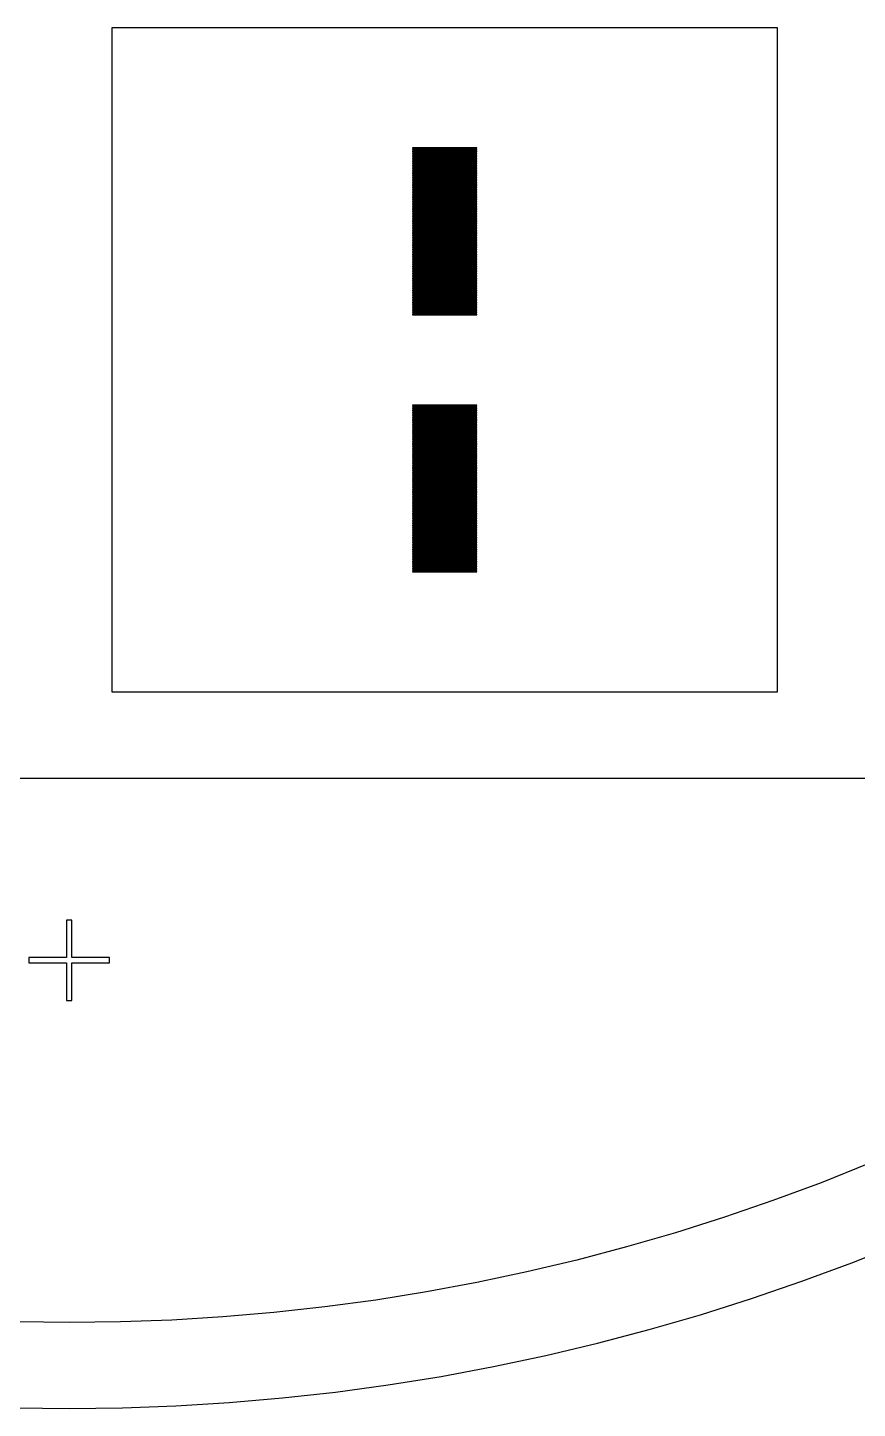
# Model space of a CAD drawing. Extents: x -18 to 83, y -18 to 83.
# Drawn here: x 31.28 to 50.62, y -18.45 to 13.75 of the extents above; entities that cross this region are included whole.
import ezdxf

# ---------------------------------------------------------------- set-up
doc = ezdxf.new("R2010")
doc.units = 0

msp = doc.modelspace()

# ---------------------------------------------------------------- linework, layer by layer
for p, q in [((33.25, -1.75), (33.25, 13.75)), ((33.25, 13.75), (48.75, 13.75)), ((48.75, 13.75), (48.75, -1.75)), ((41.75, 10.945), (40.25, 10.945)), ((40.25, 10.945), (40.25, 10.935)), ((40.25, 10.935), (41.75, 10.935)), ((41.75, 10.905), (40.25, 10.905)), ((40.25, 10.905), (40.25, 10.895)), ((40.25, 10.895), (41.75, 10.895)), ((41.75, 10.865), (40.25, 10.865)), ((40.25, 10.865), (40.25, 10.855)), ((40.25, 10.855), (41.75, 10.855)), ((41.75, 10.825), (40.25, 10.825)), ((40.25, 10.825), (40.25, 10.815)), ((40.25, 10.815), (41.75, 10.815)), ((41.75, 10.785), (40.25, 10.785)), ((40.25, 10.785), (40.25, 10.775)), ((40.25, 10.775), (41.75, 10.775)), ((41.75, 10.745), (40.25, 10.745)), ((40.25, 10.745), (40.25, 10.735)), ((40.25, 10.735), (41.75, 10.735)), ((41.75, 10.705), (40.25, 10.705)), ((40.25, 10.705), (40.25, 10.695)), ((40.25, 10.695), (41.75, 10.695)), ((41.75, 10.665), (40.25, 10.665)), ((40.25, 10.665), (40.25, 10.655)), ((40.25, 10.655), (41.75, 10.655)), ((41.75, 10.935), (41.75, 10.945)), ((41.75, 10.895), (41.75, 10.905)), ((41.75, 10.855), (41.75, 10.865)), ((41.75, 10.815), (41.75, 10.825)), ((41.75, 10.775), (41.75, 10.785)), ((41.75, 10.735), (41.75, 10.745)), ((41.75, 10.695), (41.75, 10.705)), ((41.75, 10.655), (41.75, 10.665)), ((41.75, 10.625), (40.25, 10.625)), ((40.25, 10.625), (40.25, 10.615)), ((40.25, 10.615), (41.75, 10.615)), ((41.75, 10.585), (40.25, 10.585)), ((40.25, 10.585), (40.25, 10.575)), ((40.25, 10.575), (41.75, 10.575)), ((41.75, 10.545), (40.25, 10.545)), ((40.25, 10.545), (40.25, 10.535)), ((40.25, 10.535), (41.75, 10.535)), ((41.75, 10.505), (40.25, 10.505)), ((40.25, 10.505), (40.25, 10.495)), ((40.25, 10.495), (41.75, 10.495)), ((41.75, 10.465), (40.25, 10.465)), ((40.25, 10.465), (40.25, 10.455)), ((40.25, 10.455), (41.75, 10.455)), ((41.75, 10.425), (40.25, 10.425)), ((40.25, 10.425), (40.25, 10.415)), ((40.25, 10.415), (41.75, 10.415)), ((41.75, 10.385), (40.25, 10.385)), ((40.25, 10.385), (40.25, 10.375)), ((40.25, 10.375), (41.75, 10.375)), ((41.75, 10.345), (40.25, 10.345)), ((40.25, 10.345), (40.25, 10.335)), ((40.25, 10.335), (41.75, 10.335)), ((41.75, 10.305), (40.25, 10.305)), ((40.25, 10.305), (40.25, 10.295)), ((41.75, 10.615), (41.75, 10.625)), ((41.75, 10.575), (41.75, 10.585)), ((41.75, 10.535), (41.75, 10.545)), ((41.75, 10.495), (41.75, 10.505)), ((41.75, 10.455), (41.75, 10.465)), ((41.75, 10.415), (41.75, 10.425)), ((41.75, 10.375), (41.75, 10.385)), ((41.75, 10.335), (41.75, 10.345)), ((41.75, 10.295), (41.75, 10.305)), ((40.25, 10.295), (41.75, 10.295)), ((41.75, 10.265), (40.25, 10.265)), ((40.25, 10.265), (40.25, 10.255)), ((40.25, 10.255), (41.75, 10.255)), ((41.75, 10.225), (40.25, 10.225)), ((40.25, 10.225), (40.25, 10.215)), ((40.25, 10.215), (41.75, 10.215)), ((41.75, 10.185), (40.25, 10.185)), ((40.25, 10.185), (40.25, 10.175)), ((40.25, 10.175), (41.75, 10.175)), ((41.75, 10.145), (40.25, 10.145)), ((40.25, 10.145), (40.25, 10.135)), ((40.25, 10.135), (41.75, 10.135)), ((41.75, 10.105), (40.25, 10.105)), ((40.25, 10.105), (40.25, 10.095)), ((40.25, 10.095), (41.75, 10.095)), ((41.75, 10.065), (40.25, 10.065)), ((40.25, 10.065), (40.25, 10.055)), ((40.25, 10.055), (41.75, 10.055)), ((41.75, 10.025), (40.25, 10.025)), ((40.25, 10.025), (40.25, 10.015)), ((40.25, 10.015), (41.75, 10.015)), ((41.75, 9.98499), (40.25, 9.98499)), ((40.25, 9.98499), (40.25, 9.97499)), ((41.75, 10.255), (41.75, 10.265)), ((41.75, 10.215), (41.75, 10.225)), ((41.75, 10.175), (41.75, 10.185)), ((41.75, 10.135), (41.75, 10.145)), ((41.75, 10.095), (41.75, 10.105)), ((41.75, 10.055), (41.75, 10.065)), ((41.75, 10.015), (41.75, 10.025)), ((41.75, 9.97499), (41.75, 9.98499)), ((40.25, 9.97499), (41.75, 9.97499)), ((41.75, 9.94499), (40.25, 9.94499)), ((40.25, 9.94499), (40.25, 9.935)), ((40.25, 9.935), (41.75, 9.935)), ((41.75, 9.905), (40.25, 9.905)), ((40.25, 9.905), (40.25, 9.89499)), ((40.25, 9.89499), (41.75, 9.89499)), ((41.75, 9.86499), (40.25, 9.86499)), ((40.25, 9.86499), (40.25, 9.855)), ((40.25, 9.855), (41.75, 9.855)), ((41.75, 9.825), (40.25, 9.825)), ((40.25, 9.825), (40.25, 9.81499)), ((40.25, 9.81499), (41.75, 9.81499)), ((41.75, 9.78499), (40.25, 9.78499)), ((40.25, 9.78499), (40.25, 9.77499)), ((40.25, 9.77499), (41.75, 9.77499)), ((41.75, 9.745), (40.25, 9.745)), ((40.25, 9.745), (40.25, 9.73499)), ((40.25, 9.73499), (41.75, 9.73499)), ((41.75, 9.70499), (40.25, 9.70499)), ((40.25, 9.70499), (40.25, 9.69499)), ((40.25, 9.69499), (41.75, 9.69499)), ((41.75, 9.66499), (40.25, 9.66499)), ((40.25, 9.66499), (40.25, 9.655)), ((41.75, 9.935), (41.75, 9.94499)), ((41.75, 9.89499), (41.75, 9.905)), ((41.75, 9.855), (41.75, 9.86499)), ((41.75, 9.81499), (41.75, 9.825)), ((41.75, 9.77499), (41.75, 9.78499)), ((41.75, 9.73499), (41.75, 9.745)), ((41.75, 9.69499), (41.75, 9.70499)), ((41.75, 9.655), (41.75, 9.66499)), ((40.25, 9.655), (41.75, 9.655)), ((41.75, 9.625), (40.25, 9.625)), ((40.25, 9.625), (40.25, 9.61499)), ((40.25, 9.61499), (41.75, 9.61499)), ((41.75, 9.58499), (40.25, 9.58499)), ((40.25, 9.58499), (40.25, 9.575)), ((40.25, 9.575), (41.75, 9.575)), ((41.75, 9.545), (40.25, 9.545)), ((40.25, 9.545), (40.25, 9.53499)), ((40.25, 9.53499), (41.75, 9.53499)), ((41.75, 9.50499), (40.25, 9.50499)), ((40.25, 9.50499), (40.25, 9.495)), ((40.25, 9.495), (41.75, 9.495)), ((41.75, 9.465), (40.25, 9.465)), ((40.25, 9.465), (40.25, 9.45499)), ((40.25, 9.45499), (41.75, 9.45499)), ((41.75, 9.42499), (40.25, 9.42499)), ((40.25, 9.42499), (40.25, 9.41499)), ((40.25, 9.41499), (41.75, 9.41499)), ((41.75, 9.38499), (40.25, 9.38499)), ((40.25, 9.38499), (40.25, 9.375)), ((40.25, 9.375), (41.75, 9.375)), ((41.75, 9.34499), (40.25, 9.34499)), ((40.25, 9.34499), (40.25, 9.33499)), ((41.75, 9.61499), (41.75, 9.625)), ((41.75, 9.575), (41.75, 9.58499)), ((41.75, 9.53499), (41.75, 9.545)), ((41.75, 9.495), (41.75, 9.50499)), ((41.75, 9.45499), (41.75, 9.465)), ((41.75, 9.41499), (41.75, 9.42499)), ((41.75, 9.375), (41.75, 9.38499)), ((41.75, 9.33499), (41.75, 9.34499)), ((40.25, 9.33499), (41.75, 9.33499)), ((41.75, 9.30499), (40.25, 9.30499)), ((40.25, 9.30499), (40.25, 9.295)), ((40.25, 9.295), (41.75, 9.295)), ((41.75, 9.265), (40.25, 9.265)), ((40.25, 9.265), (40.25, 9.25499)), ((40.25, 9.25499), (41.75, 9.25499)), ((41.75, 9.22499), (40.25, 9.22499)), ((40.25, 9.22499), (40.25, 9.215)), ((40.25, 9.215), (41.75, 9.215)), ((41.75, 9.185), (40.25, 9.185)), ((40.25, 9.185), (40.25, 9.17499)), ((40.25, 9.17499), (41.75, 9.17499)), ((41.75, 9.14499), (40.25, 9.14499)), ((40.25, 9.14499), (40.25, 9.13499)), ((40.25, 9.13499), (41.75, 9.13499)), ((41.75, 9.105), (40.25, 9.105)), ((40.25, 9.105), (40.25, 9.09499)), ((40.25, 9.09499), (41.75, 9.09499)), ((41.75, 9.06499), (40.25, 9.06499)), ((40.25, 9.06499), (40.25, 9.05499)), ((40.25, 9.05499), (41.75, 9.05499)), ((41.75, 9.02499), (40.25, 9.02499)), ((40.25, 9.02499), (40.25, 9.015)), ((41.75, 9.295), (41.75, 9.30499)), ((41.75, 9.25499), (41.75, 9.265)), ((41.75, 9.215), (41.75, 9.22499)), ((41.75, 9.17499), (41.75, 9.185)), ((41.75, 9.13499), (41.75, 9.14499)), ((41.75, 9.09499), (41.75, 9.105)), ((41.75, 9.05499), (41.75, 9.06499)), ((41.75, 9.015), (41.75, 9.02499)), ((40.25, 9.015), (41.75, 9.015)), ((41.75, 8.985), (40.25, 8.985)), ((40.25, 8.985), (40.25, 8.97501)), ((40.25, 8.97501), (41.75, 8.97501)), ((41.75, 8.94501), (40.25, 8.94501)), ((40.25, 8.94501), (40.25, 8.93501)), ((40.25, 8.93501), (41.75, 8.93501)), ((41.75, 8.90501), (40.25, 8.90501)), ((40.25, 8.90501), (40.25, 8.895)), ((40.25, 8.895), (41.75, 8.895)), ((41.75, 8.86501), (40.25, 8.86501)), ((40.25, 8.86501), (40.25, 8.85501)), ((40.25, 8.85501), (41.75, 8.85501)), ((41.75, 8.82501), (40.25, 8.82501)), ((40.25, 8.82501), (40.25, 8.815)), ((40.25, 8.815), (41.75, 8.815)), ((41.75, 8.785), (40.25, 8.785)), ((40.25, 8.785), (40.25, 8.77501)), ((40.25, 8.77501), (41.75, 8.77501)), ((41.75, 8.74501), (40.25, 8.74501)), ((40.25, 8.74501), (40.25, 8.735)), ((40.25, 8.735), (41.75, 8.735)), ((41.75, 8.705), (40.25, 8.705)), ((40.25, 8.705), (40.25, 8.69501)), ((40.25, 8.69501), (41.75, 8.69501)), ((41.75, 8.97501), (41.75, 8.985)), ((41.75, 8.93501), (41.75, 8.94501)), ((41.75, 8.895), (41.75, 8.90501)), ((41.75, 8.85501), (41.75, 8.86501)), ((41.75, 8.815), (41.75, 8.82501)), ((41.75, 8.77501), (41.75, 8.785)), ((41.75, 8.735), (41.75, 8.74501)), ((41.75, 8.69501), (41.75, 8.705)), ((41.75, 8.66501), (40.25, 8.66501)), ((40.25, 8.66501), (40.25, 8.65501)), ((40.25, 8.65501), (41.75, 8.65501)), ((41.75, 8.625), (40.25, 8.625)), ((40.25, 8.625), (40.25, 8.61501)), ((40.25, 8.61501), (41.75, 8.61501)), ((41.75, 8.58501), (40.25, 8.58501)), ((40.25, 8.58501), (40.25, 8.57501)), ((40.25, 8.57501), (41.75, 8.57501)), ((41.75, 8.54501), (40.25, 8.54501)), ((40.25, 8.54501), (40.25, 8.535)), ((40.25, 8.535), (41.75, 8.535)), ((41.75, 8.505), (40.25, 8.505)), ((40.25, 8.505), (40.25, 8.49501)), ((40.25, 8.49501), (41.75, 8.49501)), ((41.75, 8.46501), (40.25, 8.46501)), ((40.25, 8.46501), (40.25, 8.455)), ((40.25, 8.455), (41.75, 8.455)), ((41.75, 8.425), (40.25, 8.425)), ((40.25, 8.425), (40.25, 8.41501)), ((40.25, 8.41501), (41.75, 8.41501)), ((41.75, 8.38501), (40.25, 8.38501)), ((40.25, 8.38501), (40.25, 8.375)), ((40.25, 8.375), (41.75, 8.375)), ((41.75, 8.65501), (41.75, 8.66501)), ((41.75, 8.61501), (41.75, 8.625)), ((41.75, 8.57501), (41.75, 8.58501)), ((41.75, 8.535), (41.75, 8.54501)), ((41.75, 8.49501), (41.75, 8.505)), ((41.75, 8.455), (41.75, 8.46501)), ((41.75, 8.41501), (41.75, 8.425)), ((41.75, 8.375), (41.75, 8.38501)), ((41.75, 8.345), (40.25, 8.345)), ((40.25, 8.345), (40.25, 8.33501)), ((40.25, 8.33501), (41.75, 8.33501)), ((41.75, 8.30501), (40.25, 8.30501)), ((40.25, 8.30501), (40.25, 8.29501)), ((40.25, 8.29501), (41.75, 8.29501)), ((41.75, 8.26501), (40.25, 8.26501)), ((40.25, 8.26501), (40.25, 8.255)), ((40.25, 8.255), (41.75, 8.255)), ((41.75, 8.22501), (40.25, 8.22501)), ((40.25, 8.22501), (40.25, 8.21501)), ((40.25, 8.21501), (41.75, 8.21501)), ((41.75, 8.18501), (40.25, 8.18501)), ((40.25, 8.18501), (40.25, 8.175)), ((40.25, 8.175), (41.75, 8.175)), ((41.75, 8.145), (40.25, 8.145)), ((40.25, 8.145), (40.25, 8.13501)), ((40.25, 8.13501), (41.75, 8.13501)), ((41.75, 8.10501), (40.25, 8.10501)), ((40.25, 8.10501), (40.25, 8.095)), ((40.25, 8.095), (41.75, 8.095)), ((41.75, 8.065), (40.25, 8.065)), ((40.25, 8.065), (40.25, 8.05501)), ((40.25, 8.05501), (41.75, 8.05501)), ((41.75, 8.33501), (41.75, 8.345)), ((41.75, 8.29501), (41.75, 8.30501)), ((41.75, 8.255), (41.75, 8.26501)), ((41.75, 8.21501), (41.75, 8.22501)), ((41.75, 8.175), (41.75, 8.18501)), ((41.75, 8.13501), (41.75, 8.145)), ((41.75, 8.095), (41.75, 8.10501)), ((41.75, 8.05501), (41.75, 8.065)), ((41.75, 8.02501), (40.25, 8.02501)), ((40.25, 8.02501), (40.25, 8.01501)), ((40.25, 8.01501), (41.75, 8.01501)), ((41.75, 7.985), (40.25, 7.985)), ((40.25, 7.985), (40.25, 7.97501)), ((40.25, 7.97501), (41.75, 7.97501)), ((41.75, 7.94501), (40.25, 7.94501)), ((40.25, 7.94501), (40.25, 7.93501)), ((40.25, 7.93501), (41.75, 7.93501)), ((41.75, 7.90501), (40.25, 7.90501)), ((40.25, 7.90501), (40.25, 7.895)), ((40.25, 7.895), (41.75, 7.895)), ((41.75, 7.86501), (40.25, 7.86501)), ((40.25, 7.86501), (40.25, 7.85501)), ((40.25, 7.85501), (41.75, 7.85501)), ((41.75, 7.82501), (40.25, 7.82501)), ((40.25, 7.82501), (40.25, 7.815)), ((40.25, 7.815), (41.75, 7.815)), ((41.75, 7.785), (40.25, 7.785)), ((40.25, 7.785), (40.25, 7.77501)), ((40.25, 7.77501), (41.75, 7.77501)), ((41.75, 7.74501), (40.25, 7.74501)), ((40.25, 7.74501), (40.25, 7.735)), ((40.25, 7.735), (41.75, 7.735)), ((41.75, 8.01501), (41.75, 8.02501)), ((41.75, 7.97501), (41.75, 7.985)), ((41.75, 7.93501), (41.75, 7.94501)), ((41.75, 7.895), (41.75, 7.90501)), ((41.75, 7.85501), (41.75, 7.86501)), ((41.75, 7.815), (41.75, 7.82501)), ((41.75, 7.77501), (41.75, 7.785)), ((41.75, 7.735), (41.75, 7.74501)), ((41.75, 7.705), (40.25, 7.705)), ((40.25, 7.705), (40.25, 7.69501)), ((40.25, 7.69501), (41.75, 7.69501)), ((41.75, 7.66501), (40.25, 7.66501)), ((40.25, 7.66501), (40.25, 7.65501)), ((40.25, 7.65501), (41.75, 7.65501)), ((41.75, 7.625), (40.25, 7.625)), ((40.25, 7.625), (40.25, 7.61501)), ((40.25, 7.61501), (41.75, 7.61501)), ((41.75, 7.58501), (40.25, 7.58501)), ((40.25, 7.58501), (40.25, 7.57501)), ((40.25, 7.57501), (41.75, 7.57501)), ((41.75, 7.54501), (40.25, 7.54501)), ((40.25, 7.54501), (40.25, 7.535)), ((40.25, 7.535), (41.75, 7.535)), ((41.75, 7.505), (40.25, 7.505)), ((40.25, 7.505), (40.25, 7.49501)), ((40.25, 7.49501), (41.75, 7.49501)), ((41.75, 7.46501), (40.25, 7.46501)), ((40.25, 7.46501), (40.25, 7.455)), ((40.25, 7.455), (41.75, 7.455)), ((41.75, 7.425), (40.25, 7.425)), ((40.25, 7.425), (40.25, 7.41501)), ((40.25, 7.41501), (41.75, 7.41501)), ((41.75, 7.69501), (41.75, 7.705)), ((41.75, 7.65501), (41.75, 7.66501)), ((41.75, 7.61501), (41.75, 7.625)), ((41.75, 7.57501), (41.75, 7.58501)), ((41.75, 7.535), (41.75, 7.54501)), ((41.75, 7.49501), (41.75, 7.505)), ((41.75, 7.455), (41.75, 7.46501)), ((41.75, 7.41501), (41.75, 7.425)), ((41.75, 7.38501), (40.25, 7.38501)), ((40.25, 7.38501), (40.25, 7.375)), ((40.25, 7.375), (41.75, 7.375)), ((41.75, 7.345), (40.25, 7.345)), ((40.25, 7.345), (40.25, 7.33501)), ((40.25, 7.33501), (41.75, 7.33501)), ((41.75, 7.30501), (40.25, 7.30501)), ((40.25, 7.30501), (40.25, 7.29501)), ((40.25, 7.29501), (41.75, 7.29501)), ((41.75, 7.26501), (40.25, 7.26501)), ((40.25, 7.26501), (40.25, 7.255)), ((40.25, 7.255), (41.75, 7.255)), ((41.75, 7.22501), (40.25, 7.22501)), ((40.25, 7.22501), (40.25, 7.21501)), ((40.25, 7.21501), (41.75, 7.21501)), ((41.75, 7.18501), (40.25, 7.18501)), ((40.25, 7.18501), (40.25, 7.175)), ((40.25, 7.175), (41.75, 7.175)), ((41.75, 7.145), (40.25, 7.145)), ((40.25, 7.145), (40.25, 7.13501)), ((40.25, 7.13501), (41.75, 7.13501)), ((41.75, 7.10501), (40.25, 7.10501)), ((40.25, 7.10501), (40.25, 7.095)), ((40.25, 7.095), (41.75, 7.095)), ((41.75, 7.375), (41.75, 7.38501)), ((41.75, 7.33501), (41.75, 7.345)), ((41.75, 7.29501), (41.75, 7.30501)), ((41.75, 7.255), (41.75, 7.26501)), ((41.75, 7.21501), (41.75, 7.22501)), ((41.75, 7.175), (41.75, 7.18501)), ((41.75, 7.13501), (41.75, 7.145)), ((41.75, 7.095), (41.75, 7.10501)), ((41.75, 7.065), (40.25, 7.065)), ((40.25, 7.065), (40.25, 7.05501)), ((40.25, 7.05501), (41.75, 7.05501)), ((41.75, 7.05501), (41.75, 7.065)), ((41.75, 4.94499), (40.25, 4.94499)), ((40.25, 4.94499), (40.25, 4.935)), ((40.25, 4.935), (41.75, 4.935)), ((41.75, 4.905), (40.25, 4.905)), ((40.25, 4.905), (40.25, 4.89499)), ((40.25, 4.89499), (41.75, 4.89499)), ((41.75, 4.86499), (40.25, 4.86499)), ((40.25, 4.86499), (40.25, 4.855)), ((40.25, 4.855), (41.75, 4.855)), ((41.75, 4.935), (41.75, 4.94499)), ((41.75, 4.89499), (41.75, 4.905)), ((41.75, 4.855), (41.75, 4.86499)), ((41.75, 4.825), (40.25, 4.825)), ((40.25, 4.825), (40.25, 4.81499)), ((40.25, 4.81499), (41.75, 4.81499)), ((41.75, 4.78499), (40.25, 4.78499)), ((40.25, 4.78499), (40.25, 4.77499)), ((40.25, 4.77499), (41.75, 4.77499)), ((41.75, 4.745), (40.25, 4.745)), ((40.25, 4.745), (40.25, 4.73499)), ((40.25, 4.73499), (41.75, 4.73499)), ((41.75, 4.70499), (40.25, 4.70499)), ((40.25, 4.70499), (40.25, 4.69499)), ((40.25, 4.69499), (41.75, 4.69499)), ((41.75, 4.66499), (40.25, 4.66499)), ((40.25, 4.66499), (40.25, 4.655)), ((40.25, 4.655), (41.75, 4.655)), ((41.75, 4.625), (40.25, 4.625)), ((40.25, 4.625), (40.25, 4.61499)), ((40.25, 4.61499), (41.75, 4.61499)), ((41.75, 4.58499), (40.25, 4.58499)), ((40.25, 4.58499), (40.25, 4.575)), ((40.25, 4.575), (41.75, 4.575)), ((41.75, 4.545), (40.25, 4.545)), ((40.25, 4.545), (40.25, 4.53499)), ((40.25, 4.53499), (41.75, 4.53499)), ((41.75, 4.81499), (41.75, 4.825)), ((41.75, 4.77499), (41.75, 4.78499)), ((41.75, 4.73499), (41.75, 4.745)), ((41.75, 4.69499), (41.75, 4.70499)), ((41.75, 4.655), (41.75, 4.66499)), ((41.75, 4.61499), (41.75, 4.625)), ((41.75, 4.575), (41.75, 4.58499)), ((41.75, 4.53499), (41.75, 4.545)), ((41.75, 4.50499), (40.25, 4.50499)), ((40.25, 4.50499), (40.25, 4.495)), ((40.25, 4.495), (41.75, 4.495)), ((41.75, 4.465), (40.25, 4.465)), ((40.25, 4.465), (40.25, 4.45499)), ((40.25, 4.45499), (41.75, 4.45499)), ((41.75, 4.42499), (40.25, 4.42499)), ((40.25, 4.42499), (40.25, 4.41499)), ((40.25, 4.41499), (41.75, 4.41499)), ((41.75, 4.38499), (40.25, 4.38499)), ((40.25, 4.38499), (40.25, 4.375)), ((40.25, 4.375), (41.75, 4.375)), ((41.75, 4.34499), (40.25, 4.34499)), ((40.25, 4.34499), (40.25, 4.33499)), ((40.25, 4.33499), (41.75, 4.33499)), ((41.75, 4.30499), (40.25, 4.30499)), ((40.25, 4.30499), (40.25, 4.295)), ((40.25, 4.295), (41.75, 4.295)), ((41.75, 4.265), (40.25, 4.265)), ((40.25, 4.265), (40.25, 4.25499)), ((40.25, 4.25499), (41.75, 4.25499)), ((41.75, 4.22499), (40.25, 4.22499)), ((40.25, 4.22499), (40.25, 4.215)), ((40.25, 4.215), (41.75, 4.215)), ((41.75, 4.495), (41.75, 4.50499)), ((41.75, 4.45499), (41.75, 4.465)), ((41.75, 4.41499), (41.75, 4.42499)), ((41.75, 4.375), (41.75, 4.38499)), ((41.75, 4.33499), (41.75, 4.34499)), ((41.75, 4.295), (41.75, 4.30499)), ((41.75, 4.25499), (41.75, 4.265)), ((41.75, 4.215), (41.75, 4.22499)), ((41.75, 4.185), (40.25, 4.185)), ((40.25, 4.185), (40.25, 4.17499)), ((40.25, 4.17499), (41.75, 4.17499)), ((41.75, 4.14499), (40.25, 4.14499)), ((40.25, 4.14499), (40.25, 4.13499)), ((40.25, 4.13499), (41.75, 4.13499)), ((41.75, 4.105), (40.25, 4.105)), ((40.25, 4.105), (40.25, 4.09499)), ((40.25, 4.09499), (41.75, 4.09499)), ((41.75, 4.06499), (40.25, 4.06499)), ((40.25, 4.06499), (40.25, 4.05499)), ((40.25, 4.05499), (41.75, 4.05499)), ((41.75, 4.02499), (40.25, 4.02499)), ((40.25, 4.02499), (40.25, 4.015)), ((40.25, 4.015), (41.75, 4.015)), ((41.75, 3.98499), (40.25, 3.98499)), ((40.25, 3.98499), (40.25, 3.97499)), ((40.25, 3.97499), (41.75, 3.97499)), ((41.75, 3.94499), (40.25, 3.94499)), ((40.25, 3.94499), (40.25, 3.935)), ((40.25, 3.935), (41.75, 3.935)), ((41.75, 3.905), (40.25, 3.905)), ((40.25, 3.905), (40.25, 3.89499)), ((40.25, 3.89499), (41.75, 3.89499)), ((41.75, 3.86499), (40.25, 3.86499)), ((40.25, 3.86499), (40.25, 3.855)), ((41.75, 4.17499), (41.75, 4.185)), ((41.75, 4.13499), (41.75, 4.14499)), ((41.75, 4.09499), (41.75, 4.105)), ((41.75, 4.05499), (41.75, 4.06499)), ((41.75, 4.015), (41.75, 4.02499)), ((41.75, 3.97499), (41.75, 3.98499)), ((41.75, 3.935), (41.75, 3.94499)), ((41.75, 3.89499), (41.75, 3.905)), ((41.75, 3.855), (41.75, 3.86499)), ((40.25, 3.855), (41.75, 3.855)), ((41.75, 3.825), (40.25, 3.825)), ((40.25, 3.825), (40.25, 3.81499)), ((40.25, 3.81499), (41.75, 3.81499)), ((41.75, 3.78499), (40.25, 3.78499)), ((40.25, 3.78499), (40.25, 3.77499)), ((40.25, 3.77499), (41.75, 3.77499)), ((41.75, 3.745), (40.25, 3.745)), ((40.25, 3.745), (40.25, 3.73499)), ((40.25, 3.73499), (41.75, 3.73499)), ((41.75, 3.70499), (40.25, 3.70499)), ((40.25, 3.70499), (40.25, 3.69499)), ((40.25, 3.69499), (41.75, 3.69499)), ((41.75, 3.66499), (40.25, 3.66499)), ((40.25, 3.66499), (40.25, 3.655)), ((40.25, 3.655), (41.75, 3.655)), ((41.75, 3.625), (40.25, 3.625)), ((40.25, 3.625), (40.25, 3.61499)), ((40.25, 3.61499), (41.75, 3.61499)), ((41.75, 3.58499), (40.25, 3.58499)), ((40.25, 3.58499), (40.25, 3.575)), ((40.25, 3.575), (41.75, 3.575)), ((41.75, 3.545), (40.25, 3.545)), ((40.25, 3.545), (40.25, 3.53499)), ((41.75, 3.81499), (41.75, 3.825)), ((41.75, 3.77499), (41.75, 3.78499)), ((41.75, 3.73499), (41.75, 3.745)), ((41.75, 3.69499), (41.75, 3.70499)), ((41.75, 3.655), (41.75, 3.66499)), ((41.75, 3.61499), (41.75, 3.625)), ((41.75, 3.575), (41.75, 3.58499)), ((41.75, 3.53499), (41.75, 3.545)), ((40.25, 3.53499), (41.75, 3.53499)), ((41.75, 3.50499), (40.25, 3.50499)), ((40.25, 3.50499), (40.25, 3.495)), ((40.25, 3.495), (41.75, 3.495)), ((41.75, 3.465), (40.25, 3.465)), ((40.25, 3.465), (40.25, 3.45499)), ((40.25, 3.45499), (41.75, 3.45499)), ((41.75, 3.42499), (40.25, 3.42499)), ((40.25, 3.42499), (40.25, 3.41499)), ((40.25, 3.41499), (41.75, 3.41499)), ((41.75, 3.38499), (40.25, 3.38499)), ((40.25, 3.38499), (40.25, 3.375)), ((40.25, 3.375), (41.75, 3.375)), ((41.75, 3.34499), (40.25, 3.34499)), ((40.25, 3.34499), (40.25, 3.33499)), ((40.25, 3.33499), (41.75, 3.33499)), ((41.75, 3.30499), (40.25, 3.30499)), ((40.25, 3.30499), (40.25, 3.295)), ((40.25, 3.295), (41.75, 3.295)), ((41.75, 3.265), (40.25, 3.265)), ((40.25, 3.265), (40.25, 3.25499)), ((40.25, 3.25499), (41.75, 3.25499)), ((41.75, 3.22499), (40.25, 3.22499)), ((40.25, 3.22499), (40.25, 3.215)), ((41.75, 3.495), (41.75, 3.50499)), ((41.75, 3.45499), (41.75, 3.465)), ((41.75, 3.41499), (41.75, 3.42499)), ((41.75, 3.375), (41.75, 3.38499)), ((41.75, 3.33499), (41.75, 3.34499)), ((41.75, 3.295), (41.75, 3.30499)), ((41.75, 3.25499), (41.75, 3.265)), ((41.75, 3.215), (41.75, 3.22499)), ((40.25, 3.215), (41.75, 3.215)), ((41.75, 3.185), (40.25, 3.185)), ((40.25, 3.185), (40.25, 3.17499)), ((40.25, 3.17499), (41.75, 3.17499)), ((41.75, 3.14499), (40.25, 3.14499)), ((40.25, 3.14499), (40.25, 3.13499)), ((40.25, 3.13499), (41.75, 3.13499)), ((41.75, 3.105), (40.25, 3.105)), ((40.25, 3.105), (40.25, 3.09499)), ((40.25, 3.09499), (41.75, 3.09499)), ((41.75, 3.06499), (40.25, 3.06499)), ((40.25, 3.06499), (40.25, 3.05499)), ((40.25, 3.05499), (41.75, 3.05499)), ((41.75, 3.02499), (40.25, 3.02499)), ((40.25, 3.02499), (40.25, 3.015)), ((40.25, 3.015), (41.75, 3.015)), ((41.75, 2.985), (40.25, 2.985)), ((40.25, 2.985), (40.25, 2.97501)), ((40.25, 2.97501), (41.75, 2.97501)), ((41.75, 2.94501), (40.25, 2.94501)), ((40.25, 2.94501), (40.25, 2.93501)), ((40.25, 2.93501), (41.75, 2.93501)), ((41.75, 2.90501), (40.25, 2.90501)), ((40.25, 2.90501), (40.25, 2.895)), ((41.75, 3.17499), (41.75, 3.185)), ((41.75, 3.13499), (41.75, 3.14499)), ((41.75, 3.09499), (41.75, 3.105)), ((41.75, 3.05499), (41.75, 3.06499)), ((41.75, 3.015), (41.75, 3.02499)), ((41.75, 2.97501), (41.75, 2.985)), ((41.75, 2.93501), (41.75, 2.94501)), ((41.75, 2.895), (41.75, 2.90501)), ((40.25, 2.895), (41.75, 2.895)), ((41.75, 2.86501), (40.25, 2.86501)), ((40.25, 2.86501), (40.25, 2.85501)), ((40.25, 2.85501), (41.75, 2.85501)), ((41.75, 2.82501), (40.25, 2.82501)), ((40.25, 2.82501), (40.25, 2.815)), ((40.25, 2.815), (41.75, 2.815)), ((41.75, 2.785), (40.25, 2.785)), ((40.25, 2.785), (40.25, 2.77501)), ((40.25, 2.77501), (41.75, 2.77501)), ((41.75, 2.74501), (40.25, 2.74501)), ((40.25, 2.74501), (40.25, 2.735)), ((40.25, 2.735), (41.75, 2.735)), ((41.75, 2.705), (40.25, 2.705)), ((40.25, 2.705), (40.25, 2.69501)), ((40.25, 2.69501), (41.75, 2.69501)), ((41.75, 2.66501), (40.25, 2.66501)), ((40.25, 2.66501), (40.25, 2.65501)), ((40.25, 2.65501), (41.75, 2.65501)), ((41.75, 2.625), (40.25, 2.625)), ((40.25, 2.625), (40.25, 2.61501)), ((40.25, 2.61501), (41.75, 2.61501)), ((41.75, 2.58501), (40.25, 2.58501)), ((40.25, 2.58501), (40.25, 2.57501)), ((41.75, 2.85501), (41.75, 2.86501)), ((41.75, 2.815), (41.75, 2.82501)), ((41.75, 2.77501), (41.75, 2.785)), ((41.75, 2.735), (41.75, 2.74501)), ((41.75, 2.69501), (41.75, 2.705)), ((41.75, 2.65501), (41.75, 2.66501)), ((41.75, 2.61501), (41.75, 2.625)), ((41.75, 2.57501), (41.75, 2.58501)), ((40.25, 2.57501), (41.75, 2.57501)), ((41.75, 2.54501), (40.25, 2.54501)), ((40.25, 2.54501), (40.25, 2.535)), ((40.25, 2.535), (41.75, 2.535)), ((41.75, 2.505), (40.25, 2.505)), ((40.25, 2.505), (40.25, 2.49501)), ((40.25, 2.49501), (41.75, 2.49501)), ((41.75, 2.46501), (40.25, 2.46501)), ((40.25, 2.46501), (40.25, 2.455)), ((40.25, 2.455), (41.75, 2.455)), ((41.75, 2.425), (40.25, 2.425)), ((40.25, 2.425), (40.25, 2.41501)), ((40.25, 2.41501), (41.75, 2.41501)), ((41.75, 2.38501), (40.25, 2.38501)), ((40.25, 2.38501), (40.25, 2.375)), ((40.25, 2.375), (41.75, 2.375)), ((41.75, 2.345), (40.25, 2.345)), ((40.25, 2.345), (40.25, 2.33501)), ((40.25, 2.33501), (41.75, 2.33501)), ((41.75, 2.30501), (40.25, 2.30501)), ((40.25, 2.30501), (40.25, 2.29501)), ((40.25, 2.29501), (41.75, 2.29501)), ((41.75, 2.26501), (40.25, 2.26501)), ((40.25, 2.26501), (40.25, 2.255)), ((40.25, 2.255), (41.75, 2.255)), ((41.75, 2.535), (41.75, 2.54501)), ((41.75, 2.49501), (41.75, 2.505)), ((41.75, 2.455), (41.75, 2.46501)), ((41.75, 2.41501), (41.75, 2.425)), ((41.75, 2.375), (41.75, 2.38501)), ((41.75, 2.33501), (41.75, 2.345)), ((41.75, 2.29501), (41.75, 2.30501)), ((41.75, 2.255), (41.75, 2.26501)), ((41.75, 2.22501), (40.25, 2.22501)), ((40.25, 2.22501), (40.25, 2.21501)), ((40.25, 2.21501), (41.75, 2.21501)), ((41.75, 2.18501), (40.25, 2.18501)), ((40.25, 2.18501), (40.25, 2.175)), ((40.25, 2.175), (41.75, 2.175)), ((41.75, 2.145), (40.25, 2.145)), ((40.25, 2.145), (40.25, 2.13501)), ((40.25, 2.13501), (41.75, 2.13501)), ((41.75, 2.10501), (40.25, 2.10501)), ((40.25, 2.10501), (40.25, 2.095)), ((40.25, 2.095), (41.75, 2.095)), ((41.75, 2.065), (40.25, 2.065)), ((40.25, 2.065), (40.25, 2.05501)), ((40.25, 2.05501), (41.75, 2.05501)), ((41.75, 2.02501), (40.25, 2.02501)), ((40.25, 2.02501), (40.25, 2.01501)), ((40.25, 2.01501), (41.75, 2.01501)), ((41.75, 1.985), (40.25, 1.985)), ((40.25, 1.985), (40.25, 1.97501)), ((40.25, 1.97501), (41.75, 1.97501)), ((41.75, 1.94501), (40.25, 1.94501)), ((40.25, 1.94501), (40.25, 1.93501)), ((40.25, 1.93501), (41.75, 1.93501)), ((41.75, 2.21501), (41.75, 2.22501)), ((41.75, 2.175), (41.75, 2.18501)), ((41.75, 2.13501), (41.75, 2.145)), ((41.75, 2.095), (41.75, 2.10501)), ((41.75, 2.05501), (41.75, 2.065)), ((41.75, 2.01501), (41.75, 2.02501)), ((41.75, 1.97501), (41.75, 1.985)), ((41.75, 1.93501), (41.75, 1.94501)), ((41.75, 1.90501), (40.25, 1.90501)), ((40.25, 1.90501), (40.25, 1.895)), ((40.25, 1.895), (41.75, 1.895)), ((41.75, 1.86501), (40.25, 1.86501)), ((40.25, 1.86501), (40.25, 1.85501)), ((40.25, 1.85501), (41.75, 1.85501)), ((41.75, 1.82501), (40.25, 1.82501)), ((40.25, 1.82501), (40.25, 1.815)), ((40.25, 1.815), (41.75, 1.815)), ((41.75, 1.785), (40.25, 1.785)), ((40.25, 1.785), (40.25, 1.77501)), ((40.25, 1.77501), (41.75, 1.77501)), ((41.75, 1.74501), (40.25, 1.74501)), ((40.25, 1.74501), (40.25, 1.735)), ((40.25, 1.735), (41.75, 1.735)), ((41.75, 1.705), (40.25, 1.705)), ((40.25, 1.705), (40.25, 1.69501)), ((40.25, 1.69501), (41.75, 1.69501)), ((41.75, 1.66501), (40.25, 1.66501)), ((40.25, 1.66501), (40.25, 1.65501)), ((40.25, 1.65501), (41.75, 1.65501)), ((41.75, 1.625), (40.25, 1.625)), ((40.25, 1.625), (40.25, 1.61501)), ((40.25, 1.61501), (41.75, 1.61501)), ((41.75, 1.895), (41.75, 1.90501)), ((41.75, 1.85501), (41.75, 1.86501)), ((41.75, 1.815), (41.75, 1.82501)), ((41.75, 1.77501), (41.75, 1.785)), ((41.75, 1.735), (41.75, 1.74501)), ((41.75, 1.69501), (41.75, 1.705)), ((41.75, 1.65501), (41.75, 1.66501)), ((41.75, 1.61501), (41.75, 1.625)), ((41.75, 1.58501), (40.25, 1.58501)), ((40.25, 1.58501), (40.25, 1.57501)), ((40.25, 1.57501), (41.75, 1.57501)), ((41.75, 1.54501), (40.25, 1.54501)), ((40.25, 1.54501), (40.25, 1.535)), ((40.25, 1.535), (41.75, 1.535)), ((41.75, 1.505), (40.25, 1.505)), ((40.25, 1.505), (40.25, 1.49501)), ((40.25, 1.49501), (41.75, 1.49501)), ((41.75, 1.46501), (40.25, 1.46501)), ((40.25, 1.46501), (40.25, 1.455)), ((40.25, 1.455), (41.75, 1.455)), ((41.75, 1.425), (40.25, 1.425)), ((40.25, 1.425), (40.25, 1.41501)), ((40.25, 1.41501), (41.75, 1.41501)), ((41.75, 1.38501), (40.25, 1.38501)), ((40.25, 1.38501), (40.25, 1.375)), ((40.25, 1.375), (41.75, 1.375)), ((41.75, 1.345), (40.25, 1.345)), ((40.25, 1.345), (40.25, 1.33501)), ((40.25, 1.33501), (41.75, 1.33501)), ((41.75, 1.30501), (40.25, 1.30501)), ((40.25, 1.30501), (40.25, 1.29501)), ((40.25, 1.29501), (41.75, 1.29501)), ((41.75, 1.57501), (41.75, 1.58501)), ((41.75, 1.535), (41.75, 1.54501)), ((41.75, 1.49501), (41.75, 1.505)), ((41.75, 1.455), (41.75, 1.46501)), ((41.75, 1.41501), (41.75, 1.425)), ((41.75, 1.375), (41.75, 1.38501)), ((41.75, 1.33501), (41.75, 1.345)), ((41.75, 1.29501), (41.75, 1.30501)), ((41.75, 1.26501), (40.25, 1.26501)), ((40.25, 1.26501), (40.25, 1.255)), ((40.25, 1.255), (41.75, 1.255)), ((41.75, 1.22501), (40.25, 1.22501)), ((40.25, 1.22501), (40.25, 1.21501)), ((40.25, 1.21501), (41.75, 1.21501)), ((41.75, 1.18501), (40.25, 1.18501)), ((40.25, 1.18501), (40.25, 1.175)), ((40.25, 1.175), (41.75, 1.175)), ((41.75, 1.145), (40.25, 1.145)), ((40.25, 1.145), (40.25, 1.13501)), ((40.25, 1.13501), (41.75, 1.13501)), ((41.75, 1.10501), (40.25, 1.10501)), ((40.25, 1.10501), (40.25, 1.095)), ((40.25, 1.095), (41.75, 1.095)), ((41.75, 1.065), (40.25, 1.065)), ((40.25, 1.065), (40.25, 1.05501)), ((40.25, 1.05501), (41.75, 1.05501)), ((41.75, 1.255), (41.75, 1.26501)), ((41.75, 1.21501), (41.75, 1.22501)), ((41.75, 1.175), (41.75, 1.18501)), ((41.75, 1.13501), (41.75, 1.145)), ((41.75, 1.095), (41.75, 1.10501)), ((41.75, 1.05501), (41.75, 1.065)), ((48.75, -1.75), (33.25, -1.75)), ((-0.54568, -3.75), (65.0457, -3.75)), ((32.3125, -7.0625), (32.1875, -7.0625)), ((32.1875, -7.0625), (32.1875, -7.9375)), ((32.3125, -7.9375), (32.3125, -7.0625)), ((32.1875, -7.9375), (31.3125, -7.9375)), ((31.3125, -7.9375), (31.3125, -8.0625)), ((33.1875, -7.9375), (32.3125, -7.9375)), ((33.1875, -8.0625), (33.1875, -7.9375)), ((31.3125, -8.0625), (32.1875, -8.0625)), ((32.1875, -8.0625), (32.1875, -8.9375)), ((32.3125, -8.0625), (33.1875, -8.0625)), ((32.3125, -8.9375), (32.3125, -8.0625)), ((32.1875, -8.9375), (32.3125, -8.9375)), ((50.8867, -12.7429), (49.7769, -13.1867)), ((49.7769, -13.1867), (48.6565, -13.6032)), ((48.6565, -13.6032), (47.5263, -13.992)), ((47.5263, -13.992), (46.3869, -14.353)), ((46.3869, -14.353), (45.2389, -14.6859)), ((45.2389, -14.6859), (44.0831, -14.9905)), ((50.4967, -15.0527), (51.652, -14.5907)), ((44.0831, -14.9905), (42.9202, -15.2667)), ((49.3303, -15.4863), (50.4967, -15.0527)), ((42.9202, -15.2667), (41.7509, -15.5142)), ((40.5758, -15.733), (39.3958, -15.9229)), ((41.7509, -15.5142), (40.5758, -15.733)), ((48.1537, -15.8911), (49.3303, -15.4863)), ((38.2114, -16.0837), (37.0234, -16.2155)), ((39.3958, -15.9229), (38.2114, -16.0837)), ((46.9674, -16.2669), (48.1537, -15.8911)), ((34.6396, -16.3913), (33.4451, -16.4353)), ((35.8326, -16.318), (34.6396, -16.3913)), ((37.0234, -16.2155), (35.8326, -16.318)), ((45.7723, -16.6134), (46.9674, -16.2669)), ((32.25, -16.45), (31.0548, -16.4353)), ((33.4451, -16.4353), (32.25, -16.45)), ((44.5691, -16.9306), (45.7723, -16.6134)), ((43.3584, -17.2181), (44.5691, -16.9306)), ((42.1411, -17.4758), (43.3584, -17.2181)), ((39.6892, -17.9012), (40.9178, -17.7036)), ((40.9178, -17.7036), (42.1411, -17.4758)), ((38.4562, -18.0687), (39.6892, -17.9012)), ((34.7377, -18.3889), (35.9797, -18.3126)), ((35.9797, -18.3126), (37.2195, -18.2059)), ((37.2195, -18.2059), (38.4562, -18.0687)), ((31.0058, -18.4347), (32.25, -18.45)), ((32.25, -18.45), (33.4942, -18.4347)), ((33.4942, -18.4347), (34.7377, -18.3889))]:
    msp.add_line(p, q)

doc.saveas('drawing.dxf')
